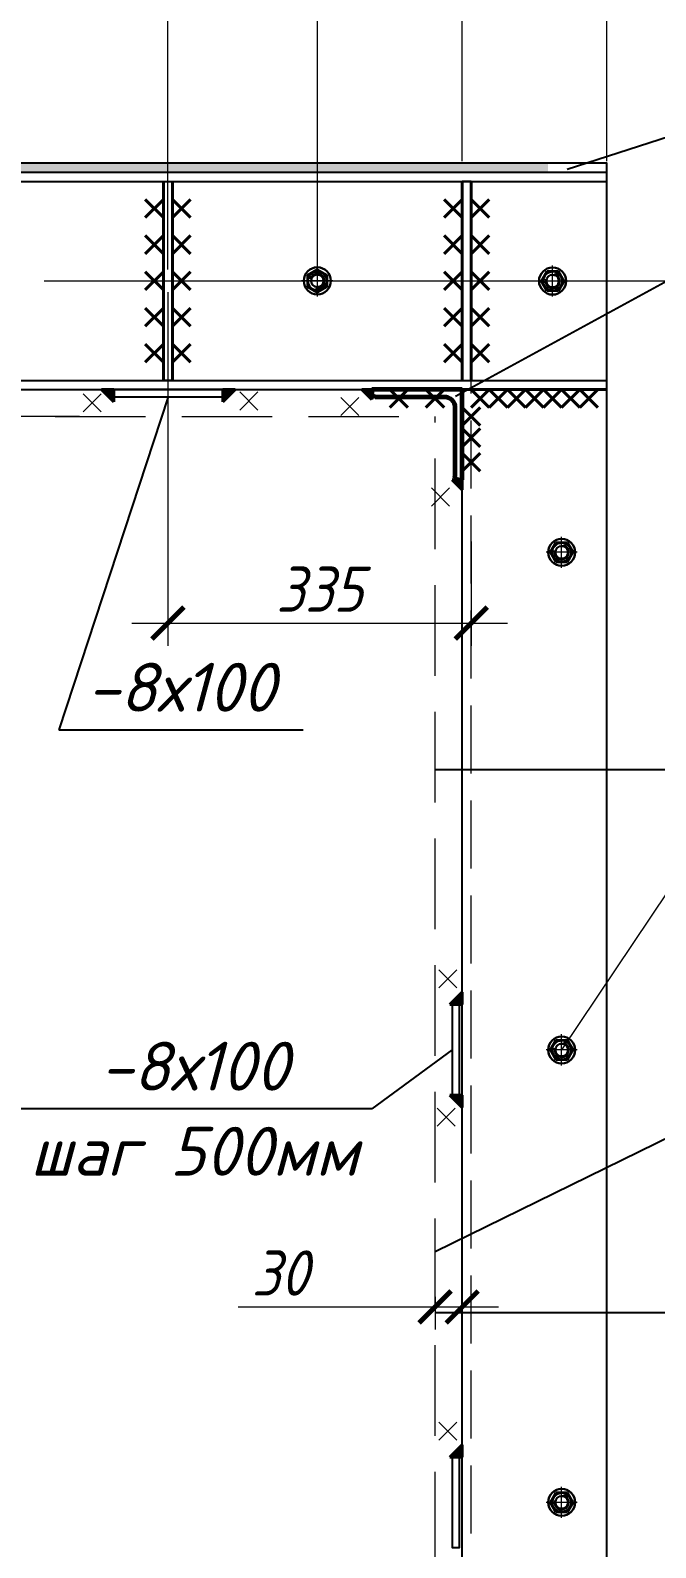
# Model space of a CAD drawing. Header units: millimetres. Extents: x 749182 to 2267578, y 70462 to 311449.
# Drawn here: x 2072566 to 2073258, y 174923 to 176600 of the extents above; entities that cross this region are included whole.
import ezdxf
from ezdxf.enums import TextEntityAlignment as Align

# ---------------------------------------------------------------- set-up
doc = ezdxf.new("R2010")
doc.units = ezdxf.units.MM
for name, pattern in [('015-60-22-12-0682-ПЗУ-20_П_изм1$0$K5LT_AXLED_REINFORCED', [13, 8, -2, 1, -2]), ('ГОСТ 2.303 4', [7, 5, -2, 0]), ('осеваяX2', [4, 2.5, -0.5, 0.5, -0.5])]:
    doc.linetypes.add(name, pattern=pattern)
doc.layers.get('Defpoints').update_dxf_attribs({"color": 255})
for name, color, linetype, lineweight in [('1Стены', 252, 'Continuous', 25), ('Оси', 165, 'осеваяX2', 13), ('Размер', 7, 'Continuous', 13), ('размеры', 7, 'Continuous', 9), ('Размеры КР', 164, 'Continuous', 9), ('сварка', 156, 'Continuous', 9), ('Стены', 184, 'Continuous', 40)]:
    doc.layers.add(name, color=color, linetype=linetype, lineweight=lineweight)
doc.layers.add('CS_UNPLOTTED', color=254, linetype='Continuous', plot=False)
for name, color, linetype in [('VPORTS', 7, 'Continuous'), ('металл', 124, 'Continuous'), ('Текст', 7, 'Continuous'), ('Штриховка', 252, 'Continuous')]:
    doc.layers.add(name, color=color, linetype=linetype)
doc.styles.add('GOST 2.304_new', font='isocpeur.ttf', dxfattribs={"width": 0.9, "oblique": 15})
doc.styles.add('М2', font='isocpeui.ttf')
doc.dimstyles.new('SPDS', dxfattribs={"dimscale": 25, "dimtxt": 2.5, "dimasz": 1.77, "dimexe": 1.25, "dimexo": 0.625, "dimtad": 1, "dimdec": 0, "dimrnd": 0.001, "dimtxsty": 'GOST 2.304_new', "dimblk": 'ARCHTICK', "dimcen": 2.5, "dimdle": 2, "dimclrt": 256, "dimazin": 2, "dimtfac": 0.75, "dimtdec": 0, "dimtmove": 1, "dimatfit": 3, "dimfxl": 0, "dimtolj": 1, "dimlwd": 9, "dimlwe": 9, "dimarcsym": 0})
doc.dimstyles.new('SPDS 1_20', dxfattribs={"dimscale": 20, "dimtxt": 2.5, "dimasz": 1.77, "dimexe": 1.25, "dimexo": 0.625, "dimtad": 1, "dimdec": 0, "dimrnd": 0.001, "dimtxsty": 'М2', "dimblk": 'ARCHTICK', "dimcen": 2.5, "dimdle": 2, "dimclrt": 256, "dimadec": 0, "dimazin": 2, "dimtfac": 0.75, "dimtdec": 0, "dimtmove": 1, "dimatfit": 3, "dimfxl": 0, "dimtolj": 1, "dimlwd": 9, "dimlwe": 9, "dimarcsym": 0})

# ---------------------------------------------------------------- blocks, each defined once
blk = doc.blocks.new('м16')
at = {"layer": 'металл', "lineweight": 30, "ltscale": 20}
for p, q in [((-11, 6.4), (0, 12.7)), ((-11, -6.4), (-11, 6.4)), ((0, 12.7), (11, 6.4)), ((11, 6.4), (11, -6.4)), ((0, -12.7), (-11, -6.4)), ((11, -6.4), (0, -12.7))]:
    blk.add_line(p, q, dxfattribs=at)
blk.add_circle((0, 0), 15, dxfattribs=at)
for radius, start, end in [(10.4, 0, 180), (10.4, 180, 0), (6.92, 0, 180), (6.92, 180, 0)]:
    blk.add_arc((0, 0), radius, start, end, dxfattribs=at)
at = {"layer": 'металл', "linetype": 'Continuous', "lineweight": 25, "ltscale": 20}
blk.add_arc((0, 0), 8, 255, 165, dxfattribs=at)
at = {"layer": 'Оси', "ltscale": 20}
for p, q in [((0, 17.3), (0, -17.3)), ((17, 0), (-17.3, 0))]:
    blk.add_line(p, q, dxfattribs=at)
blk = doc.blocks.new('_ArchTick')
at = {"color": 0, "linetype": 'ByBlock', "const_width": 0.15}
blk.add_lwpolyline([(-0.5, -0.5), (0.5, 0.5)], dxfattribs=at)
blk = doc.blocks.new('*D1899')
at = {"layer": 'Defpoints', "color": 0, "lineweight": 20, "ltscale": 20, "transparency": 16777216}
for p in [(2073013.8, 175213), (2073043.8, 175213), (2073043.8, 175189.4)]:
    blk.add_point(p, dxfattribs=at)
at = {"layer": 'Размер', "color": 0, "lineweight": 9, "ltscale": 20, "transparency": 16777216}
for p, q in [((2073013.8, 175200.5), (2073013.8, 175164.4)), ((2073043.8, 175200.5), (2073043.8, 175164.4)), ((2072796.1, 175189.4), (2073013.8, 175189.4)), ((2072973.8, 175189.4), (2073083.8, 175189.4))]:
    blk.add_line(p, q, dxfattribs=at)
at = {"layer": 'Размер', "color": 0, "lineweight": 9, "ltscale": 20, "transparency": 16777216, "xscale": 35.4, "yscale": 35.4, "zscale": 35.4, "rotation": 180}
blk.add_blockref('_ArchTick', (2073013.8, 175189.4), dxfattribs=at)
at = {"layer": 'Размер', "color": 0, "lineweight": 9, "ltscale": 20, "transparency": 16777216, "xscale": 35.4, "yscale": 35.4, "zscale": 35.4}
blk.add_blockref('_ArchTick', (2073043.8, 175189.4), dxfattribs=at)
at = {"layer": 'Размер', "ltscale": 20, "transparency": 16777216, "insert": (2072842.3, 175226.9), "char_height": 50, "attachment_point": 5, "style": 'GOST 2.304_new'}
blk.add_mtext('\\A1;30', dxfattribs=at)
blk = doc.blocks.new('свар')
at = {"layer": 'сварка', "color": 0, "linetype": 'Continuous', "ltscale": 10}
for p, q in [((10, 10), (-10, -10)), ((-10, 10), (10, -10))]:
    blk.add_line(p, q, dxfattribs=at)
blk = doc.blocks.new('*D1911')
at = {"layer": 'Defpoints', "color": 0, "lineweight": 20, "ltscale": 20, "transparency": 16777216}
for p in [(2073203.8, 177131.3), (2073043.8, 176443.4), (2073203.8, 176443.4)]:
    blk.add_point(p, dxfattribs=at)
at = {"layer": 'размеры', "color": 0, "lineweight": 9, "ltscale": 20, "transparency": 16777216}
for p, q in [((2073043.8, 176455.9), (2073043.8, 177156.3)), ((2073203.8, 176455.9), (2073203.8, 177156.3)), ((2073003.8, 177131.3), (2073243.8, 177131.3))]:
    blk.add_line(p, q, dxfattribs=at)
at = {"layer": 'размеры', "color": 0, "lineweight": 9, "ltscale": 20, "transparency": 16777216, "xscale": 35.4, "yscale": 35.4, "zscale": 35.4, "rotation": 180}
blk.add_blockref('_ArchTick', (2073043.8, 177131.3), dxfattribs=at)
at = {"layer": 'размеры', "color": 0, "lineweight": 9, "ltscale": 20, "transparency": 16777216, "xscale": 35.4, "yscale": 35.4, "zscale": 35.4}
blk.add_blockref('_ArchTick', (2073203.8, 177131.3), dxfattribs=at)
at = {"layer": 'размеры', "ltscale": 20, "transparency": 16777216, "insert": (2073123.8, 177168.8), "char_height": 50, "attachment_point": 5, "style": 'GOST 2.304_new'}
blk.add_mtext('\\A1;160', dxfattribs=at)
blk = doc.blocks.new('*D1896')
at = {"layer": 'Defpoints', "color": 0, "lineweight": 20, "ltscale": 20, "transparency": 16777216}
for p in [(2072359.3, 176173.4), (2072633.2, 176173.4), (2072418.2, 174373.4)]:
    blk.add_point(p, dxfattribs=at)
at = {"layer": 'Размер', "color": 0, "lineweight": 9, "ltscale": 20, "transparency": 16777216}
for p, q in [((2072359.3, 174333.4), (2072359.3, 176213.4)), ((2072620.7, 176173.4), (2072334.3, 176173.4)), ((2072405.7, 174373.4), (2072334.3, 174373.4))]:
    blk.add_line(p, q, dxfattribs=at)
at = {"layer": 'Размер', "color": 0, "lineweight": 9, "ltscale": 20, "transparency": 16777216, "xscale": 35.4, "yscale": 35.4, "zscale": 35.4}
for p, rotation in [((2072359.3, 176173.4), 90), ((2072359.3, 174373.4), 270)]:
    blk.add_blockref('_ArchTick', p, dxfattribs=dict(at, rotation=rotation))
at = {"layer": 'Размер', "ltscale": 20, "transparency": 16777216, "insert": (2072355, 175124.4), "char_height": 50, "width": 670.583, "attachment_point": 5, "rotation": 90, "style": 'М2'}
blk.add_mtext('\\A1;1800 \\P(уточнять по АР)', dxfattribs=at)
blk = doc.blocks.new('*D1909')
at = {"layer": 'Defpoints', "color": 0, "lineweight": 20, "ltscale": 20, "transparency": 16777216}
for p in [(2073043.8, 177131.3), (2073043.8, 176812.8), (2072883.7, 176323.4)]:
    blk.add_point(p, dxfattribs=at)
at = {"layer": 'размеры', "color": 0, "lineweight": 9, "ltscale": 20, "transparency": 16777216}
for p, q in [((2072883.7, 176335.9), (2072883.7, 177156.3)), ((2073043.8, 176825.3), (2073043.8, 177156.3)), ((2072843.7, 177131.3), (2073083.8, 177131.3))]:
    blk.add_line(p, q, dxfattribs=at)
at = {"layer": 'размеры', "color": 0, "lineweight": 9, "ltscale": 20, "transparency": 16777216, "xscale": 35.4, "yscale": 35.4, "zscale": 35.4, "rotation": 180}
blk.add_blockref('_ArchTick', (2072883.7, 177131.3), dxfattribs=at)
at = {"layer": 'размеры', "color": 0, "lineweight": 9, "ltscale": 20, "transparency": 16777216, "xscale": 35.4, "yscale": 35.4, "zscale": 35.4}
blk.add_blockref('_ArchTick', (2073043.8, 177131.3), dxfattribs=at)
at = {"layer": 'размеры', "ltscale": 20, "transparency": 16777216, "insert": (2072963.7, 177168.8), "char_height": 50, "attachment_point": 5, "style": 'GOST 2.304_new'}
blk.add_mtext('\\A1;160', dxfattribs=at)
blk = doc.blocks.new('*D1890')
at = {"layer": 'Defpoints', "color": 0, "lineweight": 20, "ltscale": 20, "transparency": 16777216}
for p in [(2072718.5, 176323.4), (2073053.8, 176048), (2073053.8, 175945.2)]:
    blk.add_point(p, dxfattribs=at)
at = {"layer": 'размеры', "color": 0, "lineweight": 9, "ltscale": 20, "transparency": 16777216}
for p, q in [((2072718.5, 176310.9), (2072718.5, 175920.2)), ((2073053.8, 176035.5), (2073053.8, 175920.2)), ((2072678.5, 175945.2), (2073093.8, 175945.2))]:
    blk.add_line(p, q, dxfattribs=at)
at = {"layer": 'размеры', "color": 0, "lineweight": 9, "ltscale": 20, "transparency": 16777216, "xscale": 35.4, "yscale": 35.4, "zscale": 35.4, "rotation": 180}
blk.add_blockref('_ArchTick', (2072718.5, 175945.2), dxfattribs=at)
at = {"layer": 'размеры', "color": 0, "lineweight": 9, "ltscale": 20, "transparency": 16777216, "xscale": 35.4, "yscale": 35.4, "zscale": 35.4}
blk.add_blockref('_ArchTick', (2073053.8, 175945.2), dxfattribs=at)
at = {"layer": 'размеры', "ltscale": 20, "transparency": 16777216, "insert": (2072886.1, 175982.7), "char_height": 50, "attachment_point": 5, "style": 'GOST 2.304_new'}
blk.add_mtext('\\A1;335', dxfattribs=at)
blk = doc.blocks.new('*D1894')
at = {"layer": 'Defpoints', "color": 0, "lineweight": 20, "transparency": 16777216}
for p in [(2072718.5, 177131.3), (2072313.8, 176406.1), (2072718.5, 176323.4)]:
    blk.add_point(p, dxfattribs=at)
at = {"layer": 'Размеры КР', "color": 0, "lineweight": 9, "transparency": 16777216}
for p, q in [((2072313.8, 176418.6), (2072313.8, 177156.3)), ((2072718.5, 176335.9), (2072718.5, 177156.3)), ((2072273.8, 177131.3), (2072758.5, 177131.3))]:
    blk.add_line(p, q, dxfattribs=at)
at = {"layer": 'Размеры КР', "color": 0, "lineweight": 9, "transparency": 16777216, "xscale": 35.4, "yscale": 35.4, "zscale": 35.4, "rotation": 180}
blk.add_blockref('_ArchTick', (2072313.8, 177131.3), dxfattribs=at)
at = {"layer": 'Размеры КР', "color": 0, "lineweight": 9, "transparency": 16777216, "xscale": 35.4, "yscale": 35.4, "zscale": 35.4}
blk.add_blockref('_ArchTick', (2072718.5, 177131.3), dxfattribs=at)
at = {"layer": 'Размеры КР', "lineweight": 20, "transparency": 16777216, "insert": (2072516.1, 177168.8), "char_height": 50, "attachment_point": 5, "style": 'М2'}
blk.add_mtext('\\A1;405', dxfattribs=at)

msp = doc.modelspace()

# ---------------------------------------------------------------- hatches: boundary and pattern name
at = {"layer": 'Стены', "linetype": 'Continuous', "ltscale": 5}
for points in [[(2072658.6787, 176203.4281), (2072645.0353, 176203.4281), (2072658.6787, 176189.7847)], [(2072779.3657, 176203.4281), (2072793.0091, 176203.4281), (2072779.3657, 176189.7847)], [(2073043.7814, 175523.5161), (2073043.7814, 175537.1595), (2073030.138, 175523.5161)], [(2073043.7814, 175423.3205), (2073043.7814, 175409.677), (2073030.138, 175423.3205)], [(2073043.7814, 175023.5161), (2073043.7814, 175037.1595), (2073030.138, 175023.5161)]]:
    msp.add_hatch(color=256, dxfattribs=at).paths.add_polyline_path(points, flags=0)
at = {"layer": 'Стены', "linetype": 'Continuous', "ltscale": 4}
for points in [[(2072943.7814, 176203.4281), (2072932.8667, 176203.4281), (2072943.7814, 176192.5134)], [(2073043.7814, 176103.4281), (2073032.8667, 176103.4281), (2073043.7814, 176092.5134)]]:
    msp.add_hatch(color=256, dxfattribs=at).paths.add_polyline_path(points, flags=0)
at = {"layer": 'Штриховка', "ltscale": 20}
h = msp.add_hatch(dxfattribs=at)
h.set_pattern_fill('AR-SAND', color=256, scale=0.3)
h.set_pattern_definition([(37.5, (-40076830.576, -1017558.012), (-0.4800093888, 14.68239712), [0, -11.5824, 0, -12.954, 0, -12.3825]), (7.5, (-40076830.576, -1017558.012), (13.485698494, 21.504753017), [0, -6.2484, 0, -10.4394, 0, -4.0005]), (327.5, (-40076839.949, -1017558.012), (23.7297711072, 0.0431155404), [0, -3.81, 0, -13.716, 0, -17.907]), (317.5, (-40076839.949, -1017558.012), (22.906693574, 6.687879698), [0, -1.905, 0, -8.9916, 0, -10.287])])
h.paths.add_polyline_path([(2073138.7814, 176453.8517), (2071428.7716, 176453.8517), (2071428.7716, 176443.4281), (2071428.7716, 176443.4281), (2073138.7814, 176443.8517)])

# ---------------------------------------------------------------- linework, layer by layer
at = {"layer": '1Стены', "linetype": 'ГОСТ 2.303 4', "lineweight": 13, "ltscale": 15}
msp.add_line((2073053.7814, 174308.9969), (2073053.7814, 176239.0067), dxfattribs=at)
at = {"layer": '1Стены', "linetype": 'ГОСТ 2.303 4', "lineweight": 13, "ltscale": 20}
for p in [(2071613.7716, 176173.4281), (2073013.7814, 174346.9969)]:
    msp.add_line(p, (2073013.7814, 176173.4281), dxfattribs=at)
at = {"layer": 'CS_UNPLOTTED', "ltscale": 100}
for p, q in [((2073013.7814, 175783.4183), (2073805.6754, 175783.4183)), ((2073013.7814, 175183.4183), (2073806.5279, 175183.4183))]:
    msp.add_line(p, q, dxfattribs=at)
at = {"layer": 'VPORTS', "ltscale": 100}
msp.add_lwpolyline([(2071423.7716, 176443.4281), (2073203.7814, 176443.4281), (2073203.7814, 176453.4361), (2071423.7716, 176453.4361)], close=True, dxfattribs=at)
at = {"layer": 'металл', "color": 0, "ltscale": 20}
for p, q in [((2071423.7716, 176443.4281), (2073203.7814, 176443.4281)), ((2073203.7814, 174156.9969), (2073203.7814, 176443.4281)), ((2071423.7716, 176433.4281), (2073203.7814, 176433.4281)), ((2071423.7716, 176213.4281), (2073203.7814, 176213.4281)), ((2071423.7716, 176203.4281), (2073203.7814, 176203.4281)), ((2073043.7814, 176203.4281), (2073203.7814, 176203.4281)), ((2073043.7814, 174318.9969), (2073043.7814, 176189.0067))]:
    msp.add_line(p, q, dxfattribs=at)
at = {"layer": 'металл', "ltscale": 20}
for points in [[(2072713.5199, 176433.4281), (2072723.5152, 176433.4281), (2072723.5152, 176213.4281), (2072713.5199, 176213.4281)], [(2073053.7765, 176433.4281), (2073043.7812, 176433.4281), (2073043.7812, 176213.4281), (2073053.7765, 176213.4281)], [(2072658.7765, 176203.4281), (2072658.7765, 176195.4281), (2072778.7765, 176195.4281), (2072778.7765, 176203.4281)], [(2073040.7723, 175523.4183), (2073032.7723, 175523.4183), (2073032.7723, 175423.4183), (2073040.7723, 175423.4183)], [(2073040.7723, 175023.4183), (2073032.7723, 175023.4183), (2073032.7723, 174923.4183), (2073040.7723, 174923.4183)]]:
    msp.add_lwpolyline(points, close=True, dxfattribs=at)
at = {"layer": 'Оси', "linetype": '015-60-22-12-0682-ПЗУ-20_П_изм1$0$K5LT_AXLED_REINFORCED', "ltscale": 100}
msp.add_line((2071281.7099, 176323.4281), (2073345.8431, 176323.4281), dxfattribs=at)
at = {"layer": 'Размеры КР', "lineweight": 20}
msp.add_line((2073271.6284, 175649.4074), (2073153.7814, 175473.5909), dxfattribs=at)
at = {"layer": 'Стены', "color": 0, "linetype": 'Continuous', "ltscale": 10}
for p, q in [((2072713.5246, 176433.4281), (2072713.5246, 176213.4281)), ((2072723.5199, 176433.4281), (2072723.5199, 176213.4281)), ((2073043.7765, 176433.4281), (2073043.7765, 176213.4281)), ((2073053.7718, 176433.4281), (2073053.7718, 176213.4281)), ((2072713.5246, 176413.4281), (2072693.5246, 176393.4281)), ((2072713.5246, 176393.4281), (2072693.5246, 176413.4281)), ((2072723.5199, 176413.4281), (2072743.5199, 176393.4281)), ((2072723.5199, 176393.4281), (2072743.5199, 176413.4281)), ((2073043.7765, 176413.4281), (2073023.7765, 176393.4281)), ((2073043.7765, 176393.4281), (2073023.7765, 176413.4281)), ((2073053.7718, 176413.4281), (2073073.7718, 176393.4281)), ((2073053.7718, 176393.4281), (2073073.7718, 176413.4281)), ((2072713.5246, 176373.4281), (2072693.5246, 176353.4281)), ((2072713.5246, 176353.4281), (2072693.5246, 176373.4281)), ((2072723.5199, 176373.4281), (2072743.5199, 176353.4281)), ((2072723.5199, 176353.4281), (2072743.5199, 176373.4281)), ((2073043.7765, 176373.4281), (2073023.7765, 176353.4281)), ((2073043.7765, 176353.4281), (2073023.7765, 176373.4281)), ((2073053.7718, 176373.4281), (2073073.7718, 176353.4281)), ((2073053.7718, 176353.4281), (2073073.7718, 176373.4281)), ((2072713.5246, 176333.4281), (2072693.5246, 176313.4281)), ((2072713.5246, 176313.4281), (2072693.5246, 176333.4281)), ((2072723.5199, 176333.4281), (2072743.5199, 176313.4281)), ((2072723.5199, 176313.4281), (2072743.5199, 176333.4281)), ((2073043.7765, 176333.4281), (2073023.7765, 176313.4281)), ((2073043.7765, 176313.4281), (2073023.7765, 176333.4281)), ((2073053.7718, 176333.4281), (2073073.7718, 176313.4281)), ((2073053.7718, 176313.4281), (2073073.7718, 176333.4281)), ((2072713.5246, 176293.4281), (2072693.5246, 176273.4281)), ((2072713.5246, 176273.4281), (2072693.5246, 176293.4281)), ((2072723.5199, 176293.4281), (2072743.5199, 176273.4281)), ((2072723.5199, 176273.4281), (2072743.5199, 176293.4281)), ((2073043.7765, 176293.4281), (2073023.7765, 176273.4281)), ((2073043.7765, 176273.4281), (2073023.7765, 176293.4281)), ((2073053.7718, 176293.4281), (2073073.7718, 176273.4281)), ((2073053.7718, 176273.4281), (2073073.7718, 176293.4281)), ((2072713.5246, 176253.4281), (2072693.5246, 176233.4281)), ((2072713.5246, 176233.4281), (2072693.5246, 176253.4281)), ((2072723.5199, 176253.4281), (2072743.5199, 176233.4281)), ((2072723.5199, 176233.4281), (2072743.5199, 176253.4281)), ((2073043.7765, 176253.4281), (2073023.7765, 176233.4281)), ((2073043.7765, 176233.4281), (2073023.7765, 176253.4281)), ((2073053.7718, 176253.4281), (2073073.7718, 176233.4281)), ((2073053.7718, 176233.4281), (2073073.7718, 176253.4281)), ((2073043.7814, 176203.4281), (2072943.7814, 176203.4281)), ((2072983.7814, 176203.4281), (2072963.7814, 176183.4281)), ((2072963.7814, 176203.4281), (2072983.7814, 176183.4281)), ((2073023.7814, 176203.4281), (2073003.7814, 176183.4281)), ((2073003.7814, 176203.4281), (2073023.7814, 176183.4281)), ((2073043.7814, 176203.4281), (2073043.7814, 176103.4281)), ((2073043.7814, 176203.4281), (2073203.7814, 176203.4281)), ((2073203.7814, 176203.4281), (2073043.7814, 176203.4281)), ((2073053.7814, 176203.4281), (2073073.7814, 176183.4281)), ((2073073.7814, 176203.4281), (2073053.7814, 176183.4281)), ((2073073.7814, 176203.4281), (2073053.7814, 176183.4281)), ((2073053.7814, 176203.4281), (2073073.7814, 176183.4281)), ((2073073.7814, 176203.4281), (2073093.7814, 176183.4281)), ((2073093.7814, 176203.4281), (2073073.7814, 176183.4281)), ((2073093.7814, 176203.4281), (2073073.7814, 176183.4281)), ((2073073.7814, 176203.4281), (2073093.7814, 176183.4281)), ((2073093.7814, 176203.4281), (2073113.7814, 176183.4281)), ((2073113.7814, 176203.4281), (2073093.7814, 176183.4281)), ((2073113.7814, 176203.4281), (2073093.7814, 176183.4281)), ((2073093.7814, 176203.4281), (2073113.7814, 176183.4281)), ((2073113.7814, 176203.4281), (2073133.7814, 176183.4281)), ((2073133.7814, 176203.4281), (2073113.7814, 176183.4281)), ((2073133.7814, 176203.4281), (2073113.7814, 176183.4281)), ((2073113.7814, 176203.4281), (2073133.7814, 176183.4281)), ((2073133.7814, 176203.4281), (2073153.7814, 176183.4281)), ((2073153.7814, 176203.4281), (2073133.7814, 176183.4281)), ((2073153.7814, 176203.4281), (2073133.7814, 176183.4281)), ((2073133.7814, 176203.4281), (2073153.7814, 176183.4281)), ((2073173.7814, 176203.4281), (2073153.7814, 176183.4281)), ((2073153.7814, 176203.4281), (2073173.7814, 176183.4281)), ((2073153.7814, 176203.4281), (2073173.7814, 176183.4281)), ((2073173.7814, 176203.4281), (2073153.7814, 176183.4281)), ((2073173.7814, 176203.4281), (2073193.7814, 176183.4281)), ((2073193.7814, 176203.4281), (2073173.7814, 176183.4281)), ((2073193.7814, 176203.4281), (2073173.7814, 176183.4281)), ((2073173.7814, 176203.4281), (2073193.7814, 176183.4281)), ((2073043.7814, 176183.4281), (2073063.7814, 176163.4281)), ((2073043.7814, 176163.4281), (2073063.7814, 176183.4281)), ((2073043.7814, 176160.1975), (2073063.7814, 176140.1975)), ((2073043.7814, 176140.1975), (2073063.7814, 176160.1975)), ((2073043.7814, 176132.9968), (2073063.7814, 176112.9968)), ((2073043.7814, 176112.9968), (2073063.7814, 176132.9968))]:
    msp.add_line(p, q, dxfattribs=at)
at = {"layer": 'Стены', "color": 0, "linetype": 'Continuous', "ltscale": 5}
for p, q in [((2072658.6787, 176203.4281), (2072645.0353, 176203.4281)), ((2072645.0353, 176203.4281), (2072658.6787, 176189.7847)), ((2072658.6787, 176189.7847), (2072658.6787, 176203.4281)), ((2072779.3657, 176203.4281), (2072793.0091, 176203.4281)), ((2072793.0091, 176203.4281), (2072779.3657, 176189.7847)), ((2072779.3657, 176189.7847), (2072779.3657, 176203.4281)), ((2073043.7814, 175537.1595), (2073030.138, 175523.5161)), ((2073043.7814, 175523.5161), (2073043.7814, 175537.1595)), ((2073030.138, 175523.5161), (2073043.7814, 175523.5161)), ((2073043.7814, 175409.677), (2073030.138, 175423.3205)), ((2073030.138, 175423.3205), (2073043.7814, 175423.3205)), ((2073043.7814, 175423.3205), (2073043.7814, 175409.677)), ((2073043.7814, 175037.1595), (2073030.138, 175023.5161)), ((2073043.7814, 175023.5161), (2073043.7814, 175037.1595)), ((2073030.138, 175023.5161), (2073043.7814, 175023.5161))]:
    msp.add_line(p, q, dxfattribs=at)
at = {"layer": 'Стены', "color": 0, "linetype": 'Continuous', "ltscale": 4}
for p, q in [((2072943.7814, 176203.4281), (2072932.8667, 176203.4281)), ((2072932.8667, 176203.4281), (2072943.7814, 176192.5134)), ((2072943.7814, 176192.5134), (2072943.7814, 176203.4281)), ((2073043.7814, 176103.4281), (2073032.8667, 176103.4281)), ((2073032.8667, 176103.4281), (2073043.7814, 176092.5134)), ((2073043.7814, 176092.5134), (2073043.7814, 176103.4281))]:
    msp.add_line(p, q, dxfattribs=at)
at = {"layer": 'Текст', "ltscale": 20}
for p, q in [((2073159.749, 176446.7933), (2073313.0393, 176496.238)), ((2073367.7766, 176376.1982), (2073036.2448, 176195.7663)), ((2072718.7765, 176195.4281), (2072597.7641, 175827.3403)), ((2072597.7641, 175827.3403), (2072867.9591, 175827.3403)), ((2073032.7723, 175473.4183), (2072944.1011, 175408.5156)), ((2073013.7814, 175250.5804), (2073355.8925, 175418.4247)), ((2072944.1011, 175408.5156), (2072491.1911, 175408.5156))]:
    msp.add_line(p, q, dxfattribs=at)
at = {"layer": 'Текст', "linetype": 'Continuous', "lineweight": 60, "ltscale": 10, "extrusion": (0, 0, -1)}
for p, q in [((2072943.7814, 176203.4281), (2072943.7814, 176199.4281)), ((2073043.7814, 176203.4281), (2072943.7814, 176203.4281)), ((2073043.7814, 176103.4281), (2073043.7814, 176203.4281)), ((2072947.7814, 176195.4281), (2073023.7814, 176195.4281)), ((2073035.7814, 176183.4281), (2073035.7814, 176107.4281)), ((2073039.7814, 176103.4281), (2073043.7814, 176103.4281))]:
    msp.add_line(p, q, dxfattribs=at)
for centre, radius, start, end in [((-2072947.7814, 176199.4281), 4, 270, 0), ((-2073023.7814, 176183.4281), 12, 90, 180), ((-2073039.7814, 176107.4281), 4, 270, 0)]:
    msp.add_arc(centre, radius, start, end, dxfattribs=at)

# ---------------------------------------------------------------- block references
at = {"layer": 'Размер'}
msp.add_blockref('м16', (2072883.6505, 176323.4281), dxfattribs=at)
at = {"layer": 'Размер', "rotation": 270.0000000001111}
for p in [(2073143.7789, 176323.2555), (2073153.7814, 176023.4281), (2073153.7814, 175473.4183), (2073153.7814, 174973.4183)]:
    msp.add_blockref('м16', p, dxfattribs=at)
at = {"layer": 'Размер', "color": 0, "xscale": -1}
for p in [(2072807.9983, 176190.6818), (2072634.6328, 176188.6782), (2072919.7355, 176184.5297), (2073019.7355, 176084.5297)]:
    msp.add_blockref('свар', p, dxfattribs=at)
at = {"layer": 'Размер', "color": 0, "rotation": 270.0000000023722}
for p in [(2073028.026, 175552.1487), (2073026.0224, 175399.2746), (2073028.026, 175052.1487), (2073028.026, 175052.1487)]:
    msp.add_blockref('свар', p, dxfattribs=at)

# ---------------------------------------------------------------- texts
at = {"layer": 'Текст', "ltscale": 20, "style": 'М2'}
for p in [(2072732.8616, 175847.3403), (2072747.6461, 175428.5156)]:
    msp.add_text('-8х100', height=54, dxfattribs=at).set_placement(p, align=Align.CENTER)
msp.add_text('шаг 500мм', height=54, dxfattribs=at).set_placement((2072747.6461, 175388.5156), align=Align.TOP_CENTER)

# ---------------------------------------------------------------- dimensions: what is measured, and where the dimension line sits
at = {"layer": 'Размер', "ltscale": 20}
dim = msp.add_linear_dim(base=(2072359.311, 176173.4281), p1=(2072418.2177, 174373.4281), p2=(2072633.2177, 176173.4281), angle=90, text='<> \\P(уточнять по АР)', dimstyle='SPDS 1_20', override={"dimtxsty": 'М2'}, dxfattribs=at)
dim.commit()
dim.dimension.update_dxf_attribs({"geometry": '*D1896', "text_midpoint": (2072444.1316, 175124.4228), "dimtype": 160})
dim = msp.add_linear_dim(base=(2073043.7814, 175189.3919), p1=(2073013.7814, 175212.9748), p2=(2073043.7814, 175212.9748), angle=0, dimstyle='SPDS', override={"dimscale": 20, "dimfxl": 1.25, "dimtfill": 0, "dimarcsym": 1}, dxfattribs=at)
dim.commit()
dim.dimension.update_dxf_attribs({"geometry": '*D1899', "text_midpoint": (2072842.3153, 175188.0047), "dimtype": 161})
at = {"layer": 'размеры', "ltscale": 20}
for base, p1, p2, picture, middle in [((2073043.7814, 177131.28), (2072883.6505, 176323.4281), (2073043.7814, 176812.7603), '*D1909', (2072963.716, 177168.78)), ((2073203.7814, 177131.28), (2073043.7814, 176443.4281), (2073203.7814, 176443.4281), '*D1911', (2073123.7814, 177168.78)), ((2073053.7814, 175945.228), (2072718.5161, 176323.428), (2073053.7814, 176048.0088), '*D1890', (2072886.1488, 175982.728))]:
    dim = msp.add_linear_dim(base=base, p1=p1, p2=p2, dimstyle='SPDS', override={"dimscale": 20, "dimfxl": 1.25, "dimtfill": 0, "dimarcsym": 1}, dxfattribs=at)
    dim.commit()
    dim.dimension.update_dxf_attribs({"geometry": picture, "text_midpoint": middle})
at = {"layer": 'Размеры КР', "lineweight": 20}
dim = msp.add_linear_dim(base=(2072718.5161, 177131.28), p1=(2072313.7573, 176406.0951), p2=(2072718.5161, 176323.428), dimstyle='SPDS 1_20', dxfattribs=at)
dim.commit()
dim.dimension.update_dxf_attribs({"geometry": '*D1894', "text_midpoint": (2072516.1367, 177168.78)})

doc.saveas('drawing.dxf')
